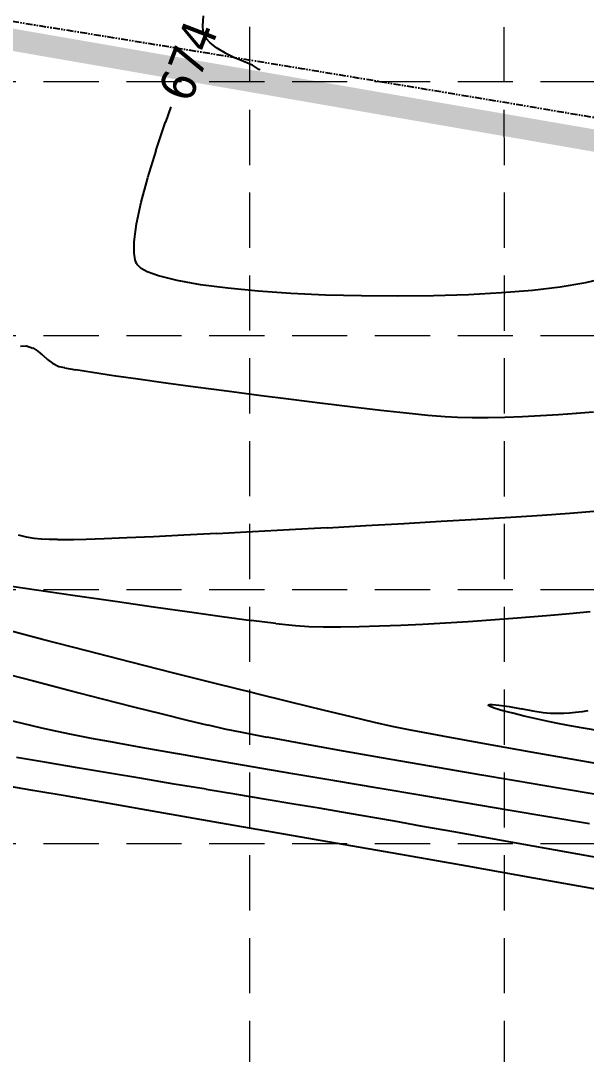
# Model space of a CAD drawing. Header units: inches. Extents: x 6967 to 7890, y 13663 to 15138.
# Drawn here: x 7132 to 7183.2, y 14036.4 to 14130 of the extents above; entities that cross this region are included whole.
import ezdxf

# ---------------------------------------------------------------- set-up
doc = ezdxf.new("R2010")
doc.units = ezdxf.units.IN
doc.header["$MEASUREMENT"] = 0
for name, pattern in [('DASHED', [0.75, 0.5, -0.25]), ('HIDDEN', [0.375, 0.25, -0.125]), ('xGWI003pt$0$PHANTOM2', [1.25, 0.625, -0.125, 0.125, -0.125, 0.125, -0.125])]:
    doc.linetypes.add(name, pattern=pattern)
for name, color, linetype in [('C-SITE-BLDG-STBK-N', 7, 'DASHED'), ('EC', 35, 'Continuous'), ('GRID', 254, 'HIDDEN'), ('LIMITS OF DISTURBANCE', 1, 'HIDDEN'), ('PC', 35, 'Continuous'), ('xGWI003pt$0$C-BNDY-E', 3, 'xGWI003pt$0$PHANTOM2')]:
    doc.layers.add(name, color=color, linetype=linetype)
doc.styles.add('L80', font='TAHOMA.TTF', dxfattribs={"height": 3.2})

msp = doc.modelspace()

# ---------------------------------------------------------------- linework, layer by layer
at = {"layer": 'C-SITE-BLDG-STBK-N'}
msp.add_arc((6024.673, 7268.021), 6960.55, 76.3001427, 80.6559403, dxfattribs=at)
at = {"layer": 'EC', "color": 35}
for points, elevation in [([(7145.154, 14120.814), (7145.654, 14122.191)], 674), ([(7142.302, 14109.964), (7142.514, 14111.595)], 674), ([(7142.297, 14108.928), (7142.302, 14109.964)], 674), ([(7142.517, 14108.015), (7142.397, 14108.326)], 674), ([(7142.931, 14107.562), (7142.682, 14107.777)], 674), ([(7143.473, 14107.254), (7142.931, 14107.562)], 674), ([(7148.299, 14106.073), (7146.186, 14106.447)], 674), ([(7153.516, 14105.493), (7150.763, 14105.755)], 674), ([(7180.868, 14105.858), (7178.357, 14105.562)], 674), ([(7134.904, 14098.963), (7135.474, 14098.683)], 674), ([(7138.523, 14098.152), (7140.421, 14097.871)], 674), ([(7142.652, 14097.552), (7145.15, 14097.205)], 674), ([(7153.594, 14096.083), (7156.507, 14095.712)], 674), ([(7162.09, 14095.028), (7164.63, 14094.733)], 674), ([(7164.63, 14094.733), (7166.914, 14094.481)], 674), ([(7166.914, 14094.481), (7168.877, 14094.281)], 674), ([(7177.468, 14094.146), (7179.098, 14094.226)], 674), ([(7180.732, 14094.324), (7182.341, 14094.434)], 674), ([(7181.748, 14085.399), (7183.908, 14085.564)], 673), ([(7166.725, 14084.461), (7170.106, 14084.655)], 673), ([(7179.232, 14085.224), (7181.748, 14085.399)], 673), ([(7149.796, 14083.565), (7152.999, 14083.725)], 673), ([(7152.999, 14083.725), (7156.349, 14083.898)], 673), ([(7141.634, 14083.182), (7144.058, 14083.29)], 673), ([(7144.058, 14083.29), (7146.797, 14083.419)], 673), ([(7136.944, 14077.94), (7140.565, 14077.411)], 672), ([(7140.565, 14077.411), (7144.036, 14076.91)], 672), ([(7144.036, 14076.91), (7147.294, 14076.447)], 672), ([(7150.273, 14076.036), (7152.909, 14075.687)], 672), ([(7155.137, 14075.414), (7156.893, 14075.227)], 672), ([(7170.489, 14075.464), (7172.551, 14075.589)], 672), ([(7176.598, 14075.871), (7178.526, 14076.023)], 672), ([(7160.987, 14075.109), (7162.682, 14075.136)], 672), ([(7162.682, 14075.136), (7164.509, 14075.187)], 672), ([(7145.889, 14070.914), (7141.992, 14071.904)], 672), ([(7136.391, 14069.338), (7133.19, 14070.167)], 673), ([(7139.438, 14068.556), (7136.391, 14069.338)], 673), ([(7159.398, 14067.551), (7156.453, 14068.271)], 672), ([(7174.365, 14068.025), (7174.38, 14068.048)], 671), ([(7174.38, 14068.048), (7174.472, 14068.075)], 671), ([(7174.588, 14067.855), (7174.416, 14067.948)], 671), ([(7174.472, 14068.075), (7174.743, 14068.077)], 671), ([(7174.982, 14067.71), (7174.588, 14067.855)], 671), ([(7175.31, 14068.017), (7176.252, 14067.873)], 671), ([(7161.953, 14066.935), (7159.398, 14067.551)], 672), ([(7180.01, 14067.284), (7180.638, 14067.271)], 671), ([(7181.187, 14067.282), (7181.708, 14067.316)], 671), ([(7182.881, 14067.445), (7183.398, 14067.53)], 671), ([(7133.924, 14065.924), (7132.169, 14066.331)], 674), ([(7150.492, 14065.843), (7149.016, 14066.179)], 673), ([(7167.482, 14065.708), (7165.655, 14066.078)], 672), ([(7136.629, 14065.341), (7135.329, 14065.609)], 674), ([(7138.42, 14064.999), (7136.629, 14065.341)], 674), ([(7140.651, 14064.589), (7138.42, 14064.999)], 674), ([(7157.254, 14064.56), (7154.339, 14065.092)], 673), ([(7173.874, 14064.53), (7170.256, 14065.187)], 672), ([(7169.073, 14062.481), (7164.696, 14063.242)], 673), ([(7137.171, 14062.337), (7134.353, 14062.816)], 675), ([(7140.066, 14061.849), (7137.171, 14062.337)], 675), ([(7152.971, 14062.43), (7149.481, 14063.031)], 674), ([(7156.651, 14061.8), (7152.971, 14062.43)], 674), ([(7133.12, 14060.287), (7130.851, 14060.681)], 676), ([(7168.332, 14059.82), (7164.382, 14060.487)], 674), ([(7172.273, 14059.156), (7168.332, 14059.82)], 674), ([(7159.055, 14058.667), (7156.762, 14059.053)], 675), ([(7161.099, 14058.321), (7159.055, 14058.667)], 675), ([(7176.154, 14058.503), (7172.273, 14059.156)], 674), ([(7179.925, 14057.869), (7176.154, 14058.503)], 674), ([(7154.82, 14056.515), (7149.439, 14057.453)], 676), ([(7171.418, 14056.494), (7168.264, 14057.059)], 675), ([(7179.613, 14055.021), (7175.23, 14055.809)], 675), ([(7166.43, 14054.482), (7160.518, 14055.519)], 676), ([(7184.48, 14054.145), (7179.613, 14055.021)], 675), ([(7172.455, 14053.42), (7166.43, 14054.482)], 676)]:
    msp.add_lwpolyline(points, dxfattribs=dict(at, elevation=elevation))
at = {"layer": 'EC', "color": 35, "extrusion": (0.947292, -0.320372, 0), "elevation": 2244.626}
msp.add_lwpolyline([(15662.894, 674), (15665.64, 674)], dxfattribs=at)
at = {"layer": 'EC', "color": 35, "extrusion": (0.955868, -0.293795, 0), "elevation": 2681.124}
msp.add_lwpolyline([(15591.555, 674), (15594.107, 674)], dxfattribs=at)
at = {"layer": 'EC', "color": 35, "extrusion": (0.966014, -0.258489, 0), "elevation": 3251.981}
msp.add_lwpolyline([(15480.257, 674), (15482.559, 674)], dxfattribs=at)
at = {"layer": 'EC', "color": 35, "extrusion": (0.978136, -0.207968, 0), "elevation": 4051.59}
msp.add_lwpolyline([(15288.468, 674), (15290.466, 674)], dxfattribs=at)
at = {"layer": 'EC', "color": 35, "extrusion": (0.986451, 0.164058, 0), "elevation": 9360.201}
msp.add_lwpolyline([(12745.405, 674), (12746.015, 674)], dxfattribs=at)
at = {"layer": 'EC', "color": 35, "extrusion": (0.859009, 0.511961, 0), "elevation": 13358.239}
msp.add_lwpolyline([(8462.066, 674), (8462.214, 674)], dxfattribs=at)
at = {"layer": 'EC', "color": 35, "extrusion": (0.778299, 0.627894, 0), "elevation": 14417.329}
msp.add_lwpolyline([(6495.22, 674), (6495.362, 674)], dxfattribs=at)
at = {"layer": 'EC', "color": 35, "extrusion": (0.350347, 0.93662, 0), "elevation": 15715.83}
msp.add_lwpolyline([(-1749.379, 674), (-1748.293, 674)], dxfattribs=at)
at = {"layer": 'EC', "color": 35, "extrusion": (-0.244262, -0.969709, 0), "elevation": -15424.695}
msp.add_lwpolyline([(3484.052, 674), (3482.302, 674)], dxfattribs=at)
at = {"layer": 'EC', "color": 35, "extrusion": (0.165268, -0.986249, 0), "elevation": -12725.121}
msp.add_lwpolyline([(9415.561, 674), (9413.362, 674)], dxfattribs=at)
at = {"layer": 'EC', "color": 35, "extrusion": (0.238061, -0.97125, 0), "elevation": -11990.671}
msp.add_lwpolyline([(10336.479, 674), (10334.665, 674)], dxfattribs=at)
at = {"layer": 'EC', "color": 35, "extrusion": (-0.128046, -0.991768, 0), "elevation": -14905.266}
msp.add_lwpolyline([(5285.717, 674), (5283.232, 674)], dxfattribs=at)
at = {"layer": 'EC', "color": 35, "extrusion": (-0.06843, -0.997656, 0), "elevation": -14561.945}
msp.add_lwpolyline([(6174.492, 674), (6171.507, 674)], dxfattribs=at)
at = {"layer": 'EC', "color": 35, "extrusion": (-0.046337, -0.998926, 0), "elevation": -14421.75}
msp.add_lwpolyline([(6498.351, 674), (6495.206, 674)], dxfattribs=at)
at = {"layer": 'EC', "color": 35, "extrusion": (0.054484, -0.998515, 0), "elevation": -13693.429}
msp.add_lwpolyline([(7933.423, 674), (7930.412, 674)], dxfattribs=at)
at = {"layer": 'EC', "color": 35, "extrusion": (0.081924, -0.996639, 0), "elevation": -13470.067}
msp.add_lwpolyline([(8309.814, 674), (8307.014, 674)], dxfattribs=at)
at = {"layer": 'EC', "color": 35, "extrusion": (-0.026527, -0.999648, 0), "elevation": -14290.104}
msp.add_lwpolyline([(6786.188, 674), (6782.947, 674)], dxfattribs=at)
at = {"layer": 'EC', "color": 35, "extrusion": (-0.007677, -0.999971, 0), "elevation": -14159.633}
msp.add_lwpolyline([(7057.653, 674), (7054.377, 674)], dxfattribs=at)
at = {"layer": 'EC', "color": 35, "extrusion": (0.011322, -0.999936, 0), "elevation": -14022.996}
msp.add_lwpolyline([(7328.634, 674), (7325.384, 674)], dxfattribs=at)
at = {"layer": 'EC', "color": 35, "extrusion": (0.03159, -0.999501, 0), "elevation": -13871.551}
msp.add_lwpolyline([(7614.559, 674), (7611.398, 674)], dxfattribs=at)
at = {"layer": 'EC', "color": 35, "extrusion": (0.022745, -0.999741, 0), "elevation": -13934.661}
msp.add_lwpolyline([(7450.887, 674), (7451.422, 674)], dxfattribs=at)
at = {"layer": 'EC', "color": 35, "extrusion": (-0.314642, -0.94921, 0), "elevation": -15628.577}
msp.add_lwpolyline([(2333.675, 674), (2334.271, 674)], dxfattribs=at)
at = {"layer": 'EC', "color": 35, "extrusion": (-0.53358, -0.84575, 0), "elevation": -15731.454}
msp.add_lwpolyline([(-1490.831, 674), (-1490.276, 674)], dxfattribs=at)
at = {"layer": 'EC', "color": 35, "extrusion": (-0.649129, -0.760678, 0), "elevation": -15356.222}
msp.add_lwpolyline([(-3726.396, 674), (-3725.841, 674)], dxfattribs=at)
at = {"layer": 'EC', "color": 35, "extrusion": (-0.667205, -0.744874, 0), "elevation": -15262.345}
msp.add_lwpolyline([(-4093.443, 674), (-4092.875, 674)], dxfattribs=at)
at = {"layer": 'EC', "color": 35, "extrusion": (-0.597745, -0.801686, 0), "elevation": -15567.798}
msp.add_lwpolyline([(-2708.22, 674), (-2707.632, 674)], dxfattribs=at)
at = {"layer": 'EC', "color": 35, "extrusion": (-0.221572, -0.975144, 0), "elevation": -15329.269}
msp.add_lwpolyline([(3834.235, 674), (3834.758, 674)], dxfattribs=at)
at = {"layer": 'EC', "color": 35, "extrusion": (-0.170813, -0.985304, 0), "elevation": -15110.284}
msp.add_lwpolyline([(4622.897, 674), (4623.951, 674)], dxfattribs=at)
at = {"layer": 'EC', "color": 35, "extrusion": (-0.154762, -0.987952, 0), "elevation": -15033.068}
msp.add_lwpolyline([(4869.136, 674), (4870.656, 674)], dxfattribs=at)
at = {"layer": 'EC', "color": 35, "extrusion": (-0.141398, -0.989953, 0), "elevation": -14965.867}
msp.add_lwpolyline([(5075.274, 674), (5077.528, 674)], dxfattribs=at)
at = {"layer": 'EC', "color": 35, "extrusion": (-0.134493, -0.990915, 0), "elevation": -14930.098}
msp.add_lwpolyline([(5184.258, 674), (5186.983, 674)], dxfattribs=at)
at = {"layer": 'EC', "color": 35, "extrusion": (-0.131733, -0.991285, 0), "elevation": -14915.596}
msp.add_lwpolyline([(5228.54, 674), (5231.402, 674)], dxfattribs=at)
at = {"layer": 'EC', "color": 35, "extrusion": (-0.12908, -0.991634, 0), "elevation": -14901.543}
msp.add_lwpolyline([(5271.297, 674), (5274.229, 674)], dxfattribs=at)
at = {"layer": 'EC', "color": 35, "extrusion": (-0.123348, -0.992364, 0), "elevation": -14870.81}
msp.add_lwpolyline([(5363.181, 674), (5366.057, 674)], dxfattribs=at)
at = {"layer": 'EC', "color": 35, "extrusion": (-0.119848, -0.992792, 0), "elevation": -14851.795}
msp.add_lwpolyline([(5418.463, 674), (5421.212, 674)], dxfattribs=at)
at = {"layer": 'EC', "color": 35, "extrusion": (-0.087789, -0.996139, 0), "elevation": -14669.212}
msp.add_lwpolyline([(5903.876, 674), (5905.46, 674)], dxfattribs=at)
at = {"layer": 'EC', "color": 35, "extrusion": (-0.061214, -0.998125, 0), "elevation": -14506.643}
msp.add_lwpolyline([(6294.249, 674), (6295.378, 674)], dxfattribs=at)
at = {"layer": 'EC', "color": 35, "extrusion": (-0.020175, -0.999796, 0), "elevation": -14235.889}
msp.add_lwpolyline([(6885.777, 674), (6887.094, 674)], dxfattribs=at)
at = {"layer": 'EC', "color": 35, "extrusion": (0.004121, -0.999992, 0), "elevation": -14064.365}
msp.add_lwpolyline([(7230.923, 674), (7232.363, 674)], dxfattribs=at)
at = {"layer": 'EC', "color": 35, "extrusion": (0.022555, -0.999746, 0), "elevation": -13928.65}
msp.add_lwpolyline([(7490.403, 674), (7491.936, 674)], dxfattribs=at)
at = {"layer": 'EC', "color": 35, "extrusion": (0.037168, -0.999309, 0), "elevation": -13817.637}
msp.add_lwpolyline([(7694.759, 674), (7696.357, 674)], dxfattribs=at)
at = {"layer": 'EC', "color": 35, "extrusion": (0.059483, -0.998229, 0), "elevation": -13642.237}
msp.add_lwpolyline([(8004.75, 674), (8006.388, 674)], dxfattribs=at)
at = {"layer": 'EC', "color": 35, "extrusion": (0.076993, -0.997032, 0), "elevation": -13499.61}
msp.add_lwpolyline([(8246.188, 674), (8247.746, 674)], dxfattribs=at)
at = {"layer": 'EC', "color": 35, "extrusion": (0.059524, -0.998227, 0), "elevation": -13632.887}
msp.add_lwpolyline([(7995.769, 673), (7999.024, 673)], dxfattribs=at)
at = {"layer": 'EC', "color": 35, "extrusion": (0.062047, -0.998073, 0), "elevation": -13612.626}
msp.add_lwpolyline([(8033.456, 673), (8036.522, 673)], dxfattribs=at)
at = {"layer": 'EC', "color": 35, "extrusion": (0.065274, -0.997867, 0), "elevation": -13586.567}
msp.add_lwpolyline([(8080.5, 673), (8083.322, 673)], dxfattribs=at)
at = {"layer": 'EC', "color": 35, "extrusion": (0.052743, -0.998608, 0), "elevation": -13686.85}
msp.add_lwpolyline([(7889.21, 673), (7892.656, 673)], dxfattribs=at)
at = {"layer": 'EC', "color": 35, "extrusion": (0.054164, -0.998532, 0), "elevation": -13675.6}
msp.add_lwpolyline([(7912.134, 673), (7915.617, 673)], dxfattribs=at)
at = {"layer": 'EC', "color": 35, "extrusion": (0.055711, -0.998447, 0), "elevation": -13663.318}
msp.add_lwpolyline([(7936.798, 673), (7940.261, 673)], dxfattribs=at)
at = {"layer": 'EC', "color": 35, "extrusion": (-0.233336, -0.972396, 0), "elevation": -15358.769}
msp.add_lwpolyline([(3648.746, 673), (3649.492, 673)], dxfattribs=at)
at = {"layer": 'EC', "color": 35, "extrusion": (-0.157825, -0.987467, 0), "elevation": -15032.433}
msp.add_lwpolyline([(4820.431, 673), (4821.133, 673)], dxfattribs=at)
at = {"layer": 'EC', "color": 35, "extrusion": (-0.092822, -0.995683, 0), "elevation": -14684.455}
msp.add_lwpolyline([(5795.182, 673), (5795.874, 673)], dxfattribs=at)
at = {"layer": 'EC', "color": 35, "extrusion": (-0.048348, -0.998831, 0), "elevation": -14411.518}
msp.add_lwpolyline([(6444.652, 673), (6445.366, 673)], dxfattribs=at)
at = {"layer": 'EC', "color": 35, "extrusion": (-0.028309, -0.999599, 0), "elevation": -14279.373}
msp.add_lwpolyline([(6733.059, 673), (6733.825, 673)], dxfattribs=at)
at = {"layer": 'EC', "color": 35, "extrusion": (-0.030366, -0.999539, 0), "elevation": -14293.199}
msp.add_lwpolyline([(6704.429, 673), (6705.276, 673)], dxfattribs=at)
at = {"layer": 'EC', "color": 35, "extrusion": (0.006961, -0.999976, 0), "elevation": -14032.978}
msp.add_lwpolyline([(7234.071, 673), (7234.673, 673)], dxfattribs=at)
at = {"layer": 'EC', "color": 35, "extrusion": (0.029969, -0.999551, 0), "elevation": -13862.791}
msp.add_lwpolyline([(7555.66, 673), (7556.802, 673)], dxfattribs=at)
at = {"layer": 'EC', "color": 35, "extrusion": (0.037935, -0.99928, 0), "elevation": -13802.115}
msp.add_lwpolyline([(7667.063, 673), (7668.69, 673)], dxfattribs=at)
at = {"layer": 'EC', "color": 35, "extrusion": (0.042144, -0.999112, 0), "elevation": -13769.691}
msp.add_lwpolyline([(7726.758, 673), (7728.812, 673)], dxfattribs=at)
at = {"layer": 'EC', "color": 35, "extrusion": (0.048551, -0.998821, 0), "elevation": -13719.829}
msp.add_lwpolyline([(7822.129, 673), (7825.131, 673)], dxfattribs=at)
at = {"layer": 'EC', "color": 35, "extrusion": (-0.145359, -0.989379, 0), "elevation": -14965.835}
msp.add_lwpolyline([(5007.281, 672), (5011.046, 672)], dxfattribs=at)
at = {"layer": 'EC', "color": 35, "extrusion": (-0.145253, -0.989395, 0), "elevation": -14965.3}
msp.add_lwpolyline([(5012.643, 672), (5016.388, 672)], dxfattribs=at)
at = {"layer": 'EC', "color": 35, "extrusion": (-0.136791, -0.9906, 0), "elevation": -14921.813}
msp.add_lwpolyline([(5154.577, 672), (5157.584, 672)], dxfattribs=at)
at = {"layer": 'EC', "color": 35, "extrusion": (0.085356, -0.996351, 0), "elevation": -13411.925}
msp.add_lwpolyline([(8353.798, 672), (8355.628, 672)], dxfattribs=at)
at = {"layer": 'EC', "color": 35, "extrusion": (0.09286, -0.995679, 0), "elevation": -13348.59}
msp.add_lwpolyline([(8456.441, 672), (8458.14, 672)], dxfattribs=at)
at = {"layer": 'EC', "color": 35, "extrusion": (0.101898, -0.994795, 0), "elevation": -13271.23}
msp.add_lwpolyline([(8579.013, 672), (8580.55, 672)], dxfattribs=at)
at = {"layer": 'EC', "color": 35, "extrusion": (-0.121844, -0.992549, 0), "elevation": -14842.354}
msp.add_lwpolyline([(5384.572, 672), (5386.816, 672)], dxfattribs=at)
at = {"layer": 'EC', "color": 35, "extrusion": (-0.071967, -0.997407, 0), "elevation": -14553.789}
msp.add_lwpolyline([(6125.387, 672), (6126.608, 672)], dxfattribs=at)
at = {"layer": 'EC', "color": 35, "extrusion": (0.038183, -0.999271, 0), "elevation": -13791.358}
msp.add_lwpolyline([(7696.723, 672), (7698.654, 672)], dxfattribs=at)
at = {"layer": 'EC', "color": 35, "extrusion": (0.046517, -0.998917, 0), "elevation": -13726.662}
msp.add_lwpolyline([(7813.422, 672), (7815.427, 672)], dxfattribs=at)
at = {"layer": 'EC', "color": 35, "extrusion": (0.053776, -0.998553, 0), "elevation": -13669.494}
msp.add_lwpolyline([(7914.992, 672), (7917.042, 672)], dxfattribs=at)
at = {"layer": 'EC', "color": 35, "extrusion": (0.066513, -0.997786, 0), "elevation": -13567.353}
msp.add_lwpolyline([(8092.875, 672), (8094.925, 672)], dxfattribs=at)
at = {"layer": 'EC', "color": 35, "extrusion": (0.072553, -0.997365, 0), "elevation": -13518.095}
msp.add_lwpolyline([(8176.918, 672), (8178.925, 672)], dxfattribs=at)
at = {"layer": 'EC', "color": 35, "extrusion": (-0.252087, -0.967704, 0), "elevation": -15417.826}
msp.add_lwpolyline([(3355.733, 672), (3351.624, 672)], dxfattribs=at)
at = {"layer": 'EC', "color": 35, "extrusion": (-0.022514, -0.999747, 0), "elevation": -14232.728}
msp.add_lwpolyline([(6839.412, 672), (6840.755, 672)], dxfattribs=at)
at = {"layer": 'EC', "color": 35, "extrusion": (-0.000237075, -1, 0), "elevation": -14076.806}
msp.add_lwpolyline([(7156.116, 672), (7157.65, 672)], dxfattribs=at)
at = {"layer": 'EC', "color": 35, "extrusion": (-0.250082, -0.968225, 0), "elevation": -15410.841}
msp.add_lwpolyline([(3391.81, 672), (3387.669, 672)], dxfattribs=at)
at = {"layer": 'EC', "color": 35, "extrusion": (-0.248218, -0.968704, 0), "elevation": -15404.285}
msp.add_lwpolyline([(3425.575, 672), (3421.463, 672)], dxfattribs=at)
at = {"layer": 'EC', "color": 35, "extrusion": (-0.252406, -0.967622, 0), "elevation": -15415.053}
msp.add_lwpolyline([(3350.84, 673), (3347.426, 673)], dxfattribs=at)
at = {"layer": 'EC', "color": 35, "extrusion": (-0.244582, -0.969628, 0), "elevation": -15391.318}
msp.add_lwpolyline([(3491.226, 672), (3487.359, 672)], dxfattribs=at)
at = {"layer": 'EC', "color": 35, "extrusion": (0.242631, 0.970119, 0), "elevation": 15384.262}
msp.add_lwpolyline([(-3525.84, 672), (-3522.189, 672)], dxfattribs=at)
at = {"layer": 'EC', "color": 35, "extrusion": (0.240426, 0.970667, 0), "elevation": 15376.212}
msp.add_lwpolyline([(-3564.152, 672), (-3560.78, 672)], dxfattribs=at)
at = {"layer": 'EC', "color": 35, "extrusion": (-0.246127, -0.969238, 0), "elevation": -15392.982}
msp.add_lwpolyline([(3460.09, 673), (3457.16, 673)], dxfattribs=at)
at = {"layer": 'EC', "color": 35, "extrusion": (-0.24301, -0.970024, 0), "elevation": -15381.781}
msp.add_lwpolyline([(3512.205, 673), (3509.547, 673)], dxfattribs=at)
at = {"layer": 'EC', "color": 35, "extrusion": (0.992604, 0.121401, 0), "elevation": 8829.176}
msp.add_lwpolyline([(13092.97, 671), (13092.994, 671)], dxfattribs=at)
at = {"layer": 'EC', "color": 35, "extrusion": (0.738276, 0.674499, 0), "elevation": 14785.516}
msp.add_lwpolyline([(5546.884, 671), (5546.956, 671)], dxfattribs=at)
at = {"layer": 'EC', "color": 35, "extrusion": (-0.10409, -0.994568, 0), "elevation": -14738.475}
msp.add_lwpolyline([(5671.426, 671), (5671.996, 671)], dxfattribs=at)
at = {"layer": 'EC', "color": 35, "extrusion": (-0.169555, -0.985521, 0), "elevation": -15080.948}
msp.add_lwpolyline([(4687.074, 671), (4688.165, 671)], dxfattribs=at)
at = {"layer": 'EC', "color": 35, "extrusion": (-0.231018, -0.972949, 0), "elevation": -15333.489}
msp.add_lwpolyline([(3689.666, 674), (3687.554, 674)], dxfattribs=at)
at = {"layer": 'EC', "color": 35, "extrusion": (-0.238775, -0.971075, 0), "elevation": -15366.306}
msp.add_lwpolyline([(3581.635, 673), (3579.304, 673)], dxfattribs=at)
at = {"layer": 'EC', "color": 35, "extrusion": (-0.22919, -0.973382, 0), "elevation": -15333.945}
msp.add_lwpolyline([(3749.479, 672), (3747.316, 672)], dxfattribs=at)
at = {"layer": 'EC', "color": 35, "extrusion": (0.282293, 0.959328, 0), "elevation": 15521}
msp.add_lwpolyline([(-2912.683, 671), (-2911.941, 671)], dxfattribs=at)
at = {"layer": 'EC', "color": 35, "extrusion": (-0.249521, -0.968369, 0), "elevation": -15413.024}
msp.add_lwpolyline([(3439.511, 671), (3438.582, 671)], dxfattribs=at)
at = {"layer": 'EC', "color": 35, "extrusion": (-0.231961, -0.972725, 0), "elevation": -15348.274}
msp.add_lwpolyline([(3718.85, 671), (3717.798, 671)], dxfattribs=at)
at = {"layer": 'EC', "color": 35, "extrusion": (-0.170848, -0.985297, 0), "elevation": -15087.091}
msp.add_lwpolyline([(4668.358, 671), (4669.449, 671)], dxfattribs=at)
at = {"layer": 'EC', "color": 35, "extrusion": (-0.221714, -0.975112, 0), "elevation": -15308.298}
msp.add_lwpolyline([(3881.241, 671), (3880.126, 671)], dxfattribs=at)
at = {"layer": 'EC', "color": 35, "extrusion": (-0.155732, -0.987799, 0), "elevation": -15013.776}
msp.add_lwpolyline([(4900.059, 671), (4901.01, 671)], dxfattribs=at)
at = {"layer": 'EC', "color": 35, "extrusion": (-0.10441, -0.994534, 0), "elevation": -14740.063}
msp.add_lwpolyline([(5671.323, 671), (5671.997, 671)], dxfattribs=at)
at = {"layer": 'EC', "color": 35, "extrusion": (0.020719, -0.999785, 0), "elevation": -13915.474}
msp.add_lwpolyline([(7470.56, 671), (7471.108, 671)], dxfattribs=at)
at = {"layer": 'EC', "color": 35, "extrusion": (0.099819, -0.995006, 0), "elevation": -13280.184}
msp.add_lwpolyline([(8550.031, 671), (8550.581, 671)], dxfattribs=at)
at = {"layer": 'EC', "color": 35, "extrusion": (0.117708, -0.993048, 0), "elevation": -13124.17}
msp.add_lwpolyline([(8788.167, 671), (8788.797, 671)], dxfattribs=at)
at = {"layer": 'EC', "color": 35, "extrusion": (-0.218857, -0.975757, 0), "elevation": -15286.231}
msp.add_lwpolyline([(3883.994, 674), (3882.554, 674)], dxfattribs=at)
at = {"layer": 'EC', "color": 35, "extrusion": (-0.232495, -0.972598, 0), "elevation": -15342.841}
msp.add_lwpolyline([(3682.806, 673), (3680.856, 673)], dxfattribs=at)
at = {"layer": 'EC', "color": 35, "extrusion": (-0.220569, -0.975371, 0), "elevation": -15300.172}
msp.add_lwpolyline([(3886.63, 672), (3884.994, 672)], dxfattribs=at)
at = {"layer": 'EC', "color": 35, "extrusion": (-0.21588, -0.97642, 0), "elevation": -15284.821}
msp.add_lwpolyline([(3973.805, 671), (3972.69, 671)], dxfattribs=at)
at = {"layer": 'EC', "color": 35, "extrusion": (-0.213442, -0.976956, 0), "elevation": -15274.854}
msp.add_lwpolyline([(4012.995, 671), (4011.944, 671)], dxfattribs=at)
at = {"layer": 'EC', "color": 35, "extrusion": (-0.183053, -0.983103, 0), "elevation": -15143.107}
msp.add_lwpolyline([(4485.724, 671), (4484.597, 671)], dxfattribs=at)
at = {"layer": 'EC', "color": 35, "extrusion": (0.174455, 0.984665, 0), "elevation": 15103.329}
msp.add_lwpolyline([(-4620.41, 671), (-4617.886, 671)], dxfattribs=at)
at = {"layer": 'EC', "color": 35, "extrusion": (-0.199691, -0.979859, 0), "elevation": -15210.43}
msp.add_lwpolyline([(4199.256, 673), (4197.655, 673)], dxfattribs=at)
at = {"layer": 'EC', "color": 35, "extrusion": (-0.186201, -0.982512, 0), "elevation": -15151.261}
msp.add_lwpolyline([(4410.291, 673), (4407.972, 673)], dxfattribs=at)
at = {"layer": 'EC', "color": 35, "extrusion": (-0.184867, -0.982764, 0), "elevation": -15148.294}
msp.add_lwpolyline([(4446.484, 672), (4443.663, 672)], dxfattribs=at)
at = {"layer": 'EC', "color": 35, "extrusion": (-0.176503, -0.9843, 0), "elevation": -15104.124}
msp.add_lwpolyline([(4548.756, 674), (4546.094, 674)], dxfattribs=at)
at = {"layer": 'EC', "color": 35, "extrusion": (-0.173552, -0.984825, 0), "elevation": -15090.42}
msp.add_lwpolyline([(4597.021, 674), (4594.015, 674)], dxfattribs=at)
at = {"layer": 'EC', "color": 35, "extrusion": (-0.175675, -0.984448, 0), "elevation": -15103.179}
msp.add_lwpolyline([(4578.694, 673), (4575.162, 673)], dxfattribs=at)
at = {"layer": 'EC', "color": 35, "extrusion": (-0.175107, -0.984549, 0), "elevation": -15103.418}
msp.add_lwpolyline([(4604.671, 672), (4600.241, 672)], dxfattribs=at)
at = {"layer": 'EC', "color": 35, "extrusion": (-0.16885, -0.985642, 0), "elevation": -15065.534}
msp.add_lwpolyline([(4657.411, 675), (4654.67, 675)], dxfattribs=at)
at = {"layer": 'EC', "color": 35, "extrusion": (-0.171445, -0.985194, 0), "elevation": -15080.551}
msp.add_lwpolyline([(4632.593, 674), (4629.294, 674)], dxfattribs=at)
at = {"layer": 'EC', "color": 35, "extrusion": (-0.173102, -0.984904, 0), "elevation": -15091.167}
msp.add_lwpolyline([(4622.155, 673), (4618.13, 673)], dxfattribs=at)
at = {"layer": 'EC', "color": 35, "extrusion": (-0.172811, -0.984955, 0), "elevation": -15092.641}
msp.add_lwpolyline([(4644.955, 672), (4639.873, 672)], dxfattribs=at)
at = {"layer": 'EC', "color": 35, "extrusion": (-0.169964, -0.98545, 0), "elevation": -15076.362}
msp.add_lwpolyline([(4679.43, 673), (4674.643, 673)], dxfattribs=at)
at = {"layer": 'EC', "color": 35, "extrusion": (-0.171213, -0.985234, 0), "elevation": -15085.086}
msp.add_lwpolyline([(4675.064, 672), (4669.433, 672)], dxfattribs=at)
at = {"layer": 'EC', "color": 35, "extrusion": (-0.165749, -0.986168, 0), "elevation": -15050.802}
msp.add_lwpolyline([(4713.542, 675), (4710.57, 675)], dxfattribs=at)
at = {"layer": 'EC', "color": 35, "extrusion": (-0.165227, -0.986256, 0), "elevation": -15048.306}
msp.add_lwpolyline([(4724.471, 675), (4721.505, 675)], dxfattribs=at)
at = {"layer": 'EC', "color": 35, "extrusion": (-0.167781, -0.985824, 0), "elevation": -15063.214}
msp.add_lwpolyline([(4699.774, 674), (4695.899, 674)], dxfattribs=at)
at = {"layer": 'EC', "color": 35, "extrusion": (-0.168957, -0.985623, 0), "elevation": -15071.57}
msp.add_lwpolyline([(4699.895, 673), (4694.841, 673)], dxfattribs=at)
at = {"layer": 'EC', "color": 35, "extrusion": (-0.170851, -0.985297, 0), "elevation": -15072.257}
msp.add_lwpolyline([(4629.167, 676), (4626.026, 676)], dxfattribs=at)
at = {"layer": 'EC', "color": 35, "extrusion": (-0.164909, -0.986309, 0), "elevation": -15046.782}
msp.add_lwpolyline([(4732.244, 675), (4729.324, 675)], dxfattribs=at)
at = {"layer": 'EC', "color": 35, "extrusion": (-0.164791, -0.986329, 0), "elevation": -15046.214}
msp.add_lwpolyline([(4736.879, 675), (4734.047, 675)], dxfattribs=at)
at = {"layer": 'EC', "color": 35, "extrusion": (-0.167076, -0.985944, 0), "elevation": -15059.85}
msp.add_lwpolyline([(4714.508, 674), (4710.542, 674)], dxfattribs=at)
at = {"layer": 'EC', "color": 35, "extrusion": (-0.168179, -0.985757, 0), "elevation": -15067.856}
msp.add_lwpolyline([(4717.038, 673), (4711.791, 673)], dxfattribs=at)
at = {"layer": 'EC', "color": 35, "extrusion": (-0.170864, -0.985295, 0), "elevation": -15072.318}
msp.add_lwpolyline([(4632.845, 676), (4628.969, 676)], dxfattribs=at)
at = {"layer": 'EC', "color": 35, "extrusion": (-0.164886, -0.986313, 0), "elevation": -15046.674}
msp.add_lwpolyline([(4738.123, 675), (4735.419, 675)], dxfattribs=at)
at = {"layer": 'EC', "color": 35, "extrusion": (-0.165233, -0.986255, 0), "elevation": -15048.339}
msp.add_lwpolyline([(4735.368, 675), (4732.833, 675)], dxfattribs=at)
at = {"layer": 'EC', "color": 35, "extrusion": (-0.171044, -0.985263, 0), "elevation": -15073.165}
msp.add_lwpolyline([(4634.598, 676), (4630.09, 676)], dxfattribs=at)
at = {"layer": 'EC', "color": 35, "extrusion": (-0.17134, -0.985212, 0), "elevation": -15074.554}
msp.add_lwpolyline([(4635.115, 676), (4630.078, 676)], dxfattribs=at)
at = {"layer": 'EC', "color": 35, "extrusion": (-0.168907, -0.985632, 0), "elevation": -15065.888}
msp.add_lwpolyline([(4685.448, 675), (4683.667, 675)], dxfattribs=at)
at = {"layer": 'EC', "color": 35, "extrusion": (-0.172115, -0.985077, 0), "elevation": -15081.067}
msp.add_lwpolyline([(4637.809, 675), (4636.361, 675)], dxfattribs=at)
at = {"layer": 'EC', "color": 35, "extrusion": (-0.17538, -0.984501, 0), "elevation": -15096.359}
msp.add_lwpolyline([(4589.388, 675), (4587.788, 675)], dxfattribs=at)
at = {"layer": 'EC', "color": 35, "extrusion": (-0.176106, -0.984371, 0), "elevation": -15099.738}
msp.add_lwpolyline([(4580.703, 675), (4578.257, 675)], dxfattribs=at)
at = {"layer": 'EC', "color": 35, "extrusion": (-0.16573, -0.986171, 0), "elevation": -15053.394}
msp.add_lwpolyline([(4754.487, 674), (4750.825, 674)], dxfattribs=at)
at = {"layer": 'EC', "color": 35, "extrusion": (-0.172226, -0.985058, 0), "elevation": -15078.72}
msp.add_lwpolyline([(4632.801, 676), (4627.017, 676)], dxfattribs=at)
at = {"layer": 'EC', "color": 35, "extrusion": (-0.176755, -0.984255, 0), "elevation": -15102.757}
msp.add_lwpolyline([(4577.82, 675), (4573.947, 675)], dxfattribs=at)
at = {"layer": 'EC', "color": 35, "extrusion": (-0.174433, -0.984669, 0), "elevation": -15089.082}
msp.add_lwpolyline([(4617.238, 676), (4611.109, 676)], dxfattribs=at)
at = {"layer": 'EC', "color": 35, "extrusion": (-0.175516, -0.984477, 0), "elevation": -15094.148}
msp.add_lwpolyline([(4606.686, 676), (4600.649, 676)], dxfattribs=at)
at = {"layer": 'GRID', "color": 252, "linetype": 'HIDDEN', "lineweight": 0, "ltscale": 20}
for p, q in [((7152.792, 13779.419), (7152.669, 15112.65)), ((7175.876, 13779.416), (7175.641, 15112.67)), ((6991.593, 14124.472), (7865.68, 14124.472)), ((6991.593, 14101.47), (7865.68, 14101.47)), ((6991.593, 14078.468), (7865.68, 14078.468)), ((6991.593, 14055.465), (7865.68, 14055.465))]:
    msp.add_line(p, q, dxfattribs=at)
at = {"layer": 'LIMITS OF DISTURBANCE', "linetype": 'DASHED', "ltscale": 25, "const_width": 2}
msp.add_lwpolyline([(7626.68, 14301.006), (7537.696, 14305.63), (7486.929, 14312.377), (7396.549, 14337.663), (7372.92, 14344.826), (7341.409, 14355.654), (7272.761, 14383.79), (7321.112, 14493.627), (7084.447, 14614.894), (7078.433, 14602.87), (7300.437, 14489.887), (7255.526, 14390.868), (7231.156, 14402.508, 0.426649), (7192.435, 14387.891), (7143.122, 14290.437, 0.055483), (7100.956, 14177.591), (7091.992, 14135.021), (7118.278, 14130.517), (7275.487, 14103.266), (7373.361, 14083.725), (7470.495, 14064.556), (7646.846, 14024.455)], format="xyb", dxfattribs=at)
at = {"layer": 'PC', "color": 25, "extrusion": (0.999184, -0.040401, 0), "elevation": 6571.841}
msp.add_lwpolyline([(14406.791, 674), (14407.699, 674)], dxfattribs=at)
at = {"layer": 'PC', "color": 25, "extrusion": (0.999172, 0.040676, 0), "elevation": 7717.338}
msp.add_lwpolyline([(13826.572, 674), (13827.053, 674)], dxfattribs=at)
at = {"layer": 'PC', "color": 25, "extrusion": (0.985383, 0.170351, 0), "elevation": 9450.948}
msp.add_lwpolyline([(12704.544, 674), (12704.763, 674)], dxfattribs=at)
at = {"layer": 'PC', "color": 25, "extrusion": (0.943274, 0.332015, 0), "elevation": 11434.05}
msp.add_lwpolyline([(10953.84, 674), (10953.919, 674)], dxfattribs=at)
at = {"layer": 'PC', "color": 25, "extrusion": (0.891381, 0.453255, 0), "elevation": 12776.054}
msp.add_lwpolyline([(9353.809, 674), (9353.96, 674)], dxfattribs=at)
at = {"layer": 'PC', "color": 25, "elevation": 674}
for points in [[(7148.847, 14128.354), (7148.675, 14128.614)], [(7149.744, 14127.534), (7149.184, 14127.984)], [(7152.703, 14126.088), (7152.13, 14126.314)], [(7153.271, 14125.786), (7152.996, 14125.961)], [(7153.597, 14125.579), (7153.47, 14125.66)], [(7153.667, 14125.535), (7153.597, 14125.579)], [(7153.697, 14125.516), (7153.667, 14125.535)]]:
    msp.add_lwpolyline(points, dxfattribs=at)
at = {"layer": 'PC', "color": 25, "extrusion": (0.738982, 0.673726, 0), "elevation": 14801.5}
msp.add_lwpolyline([(5623.732, 674), (5624.232, 674)], dxfattribs=at)
at = {"layer": 'PC', "color": 25, "extrusion": (-0.521169, -0.853453, 0), "elevation": -15783.418}
msp.add_lwpolyline([(-1259.915, 674), (-1260.859, 674)], dxfattribs=at)
at = {"layer": 'PC', "color": 25, "extrusion": (-0.441906, -0.897061, 0), "elevation": -15832.694}
msp.add_lwpolyline([(172.58, 674), (171.656, 674)], dxfattribs=at)
at = {"layer": 'PC', "color": 25, "extrusion": (0.391533, 0.920164, 0), "elevation": 15798.822}
msp.add_lwpolyline([(-1050.208, 674), (-1049.391, 674)], dxfattribs=at)
at = {"layer": 'PC', "color": 25, "extrusion": (0.397961, 0.917402, 0), "elevation": 15805.803}
msp.add_lwpolyline([(-940.594, 674), (-940.274, 674)], dxfattribs=at)
at = {"layer": 'PC', "color": 25, "extrusion": (-0.536112, -0.844147, 0), "elevation": -15759.192}
msp.add_lwpolyline([(-1534.357, 674), (-1534.593, 674)], dxfattribs=at)
at = {"layer": 'xGWI003pt$0$C-BNDY-E', "color": 253}
msp.add_arc((6024.673, 7268.021), 6950.55, 76.3001428, 81.0668632, dxfattribs=at)

# ---------------------------------------------------------------- texts
at = {"layer": 'EC', "color": 35, "insert": (7144.376, 14123.575, 674), "char_height": 3.2, "width": 8.40081, "attachment_point": 1, "rotation": 68.9175, "style": 'L80'}
msp.add_mtext('\\fTahoma|b0|i0|c0|p34;\\W1.0000000000;\\T1.0000000000;\\o\\l674', dxfattribs=at)

doc.saveas('drawing.dxf')
